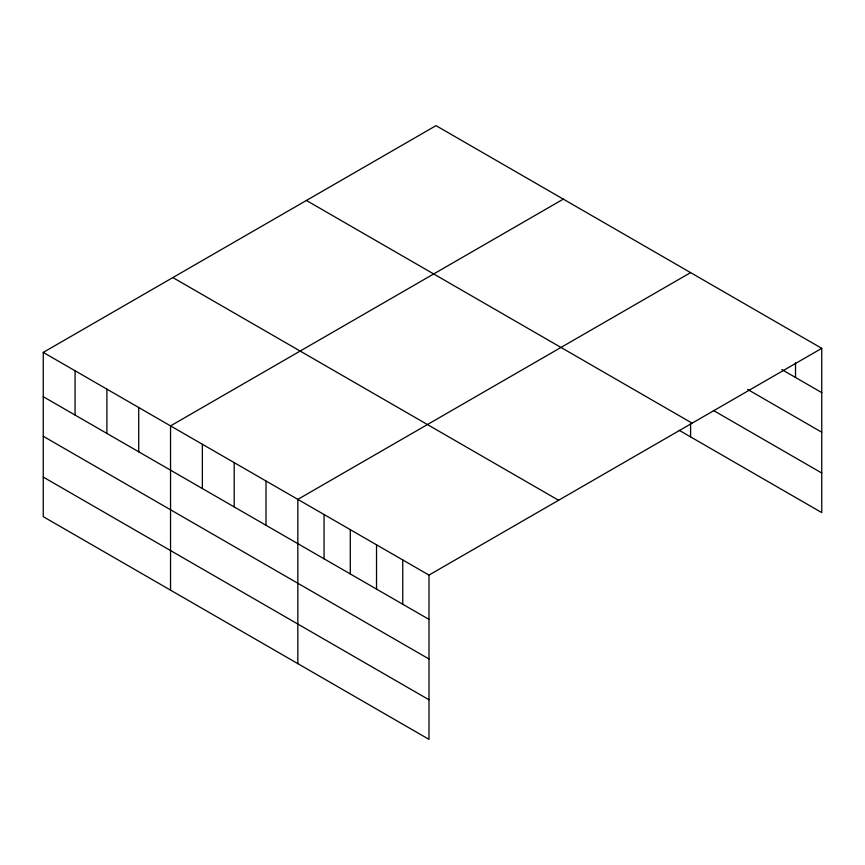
<?xml version="1.0" encoding="UTF-8"?>
<svg xmlns="http://www.w3.org/2000/svg" width="865" height="865" viewBox="0 0 865 865"><rect width="100%" height="100%" fill="white"/><g stroke="black" fill="none" stroke-linecap="round" stroke-linejoin="round"><path stroke-width="1.3" d="M43.25 352.401L428.986 575.095L428.986 739.359L43.25 516.664L43.25 352.401L436.014 125.641L821.75 348.336L821.75 512.599L679.23 430.327M563.31 199.123L170.546 425.894L170.546 590.157M690.605 272.616L297.83 499.375L297.83 663.65M428.986 575.095L821.75 348.336M781.83 369.582L821.75 392.624M747.62 389.423L821.75 432.219M713.409 410.464L821.75 473.014M306.405 200.464L692.141 423.169M172.859 277.568L558.595 500.273M43.25 396.689L428.986 619.383M43.25 436.274L428.986 658.979M43.25 477.069L428.986 699.774M795.519 362.716L795.519 377.486M690.605 423.688L690.605 436.879M402.755 559.958L402.755 604.246M376.524 544.809L376.524 589.097M350.293 529.672L350.293 573.96M324.061 514.524L324.061 558.812M266.009 481.005L266.009 525.293M234.188 462.634L234.188 506.922M202.367 444.264L202.367 488.552M138.724 407.512L138.724 451.8M106.892 389.142L106.892 433.43M75.071 370.771L75.071 415.059"/></g></svg>
